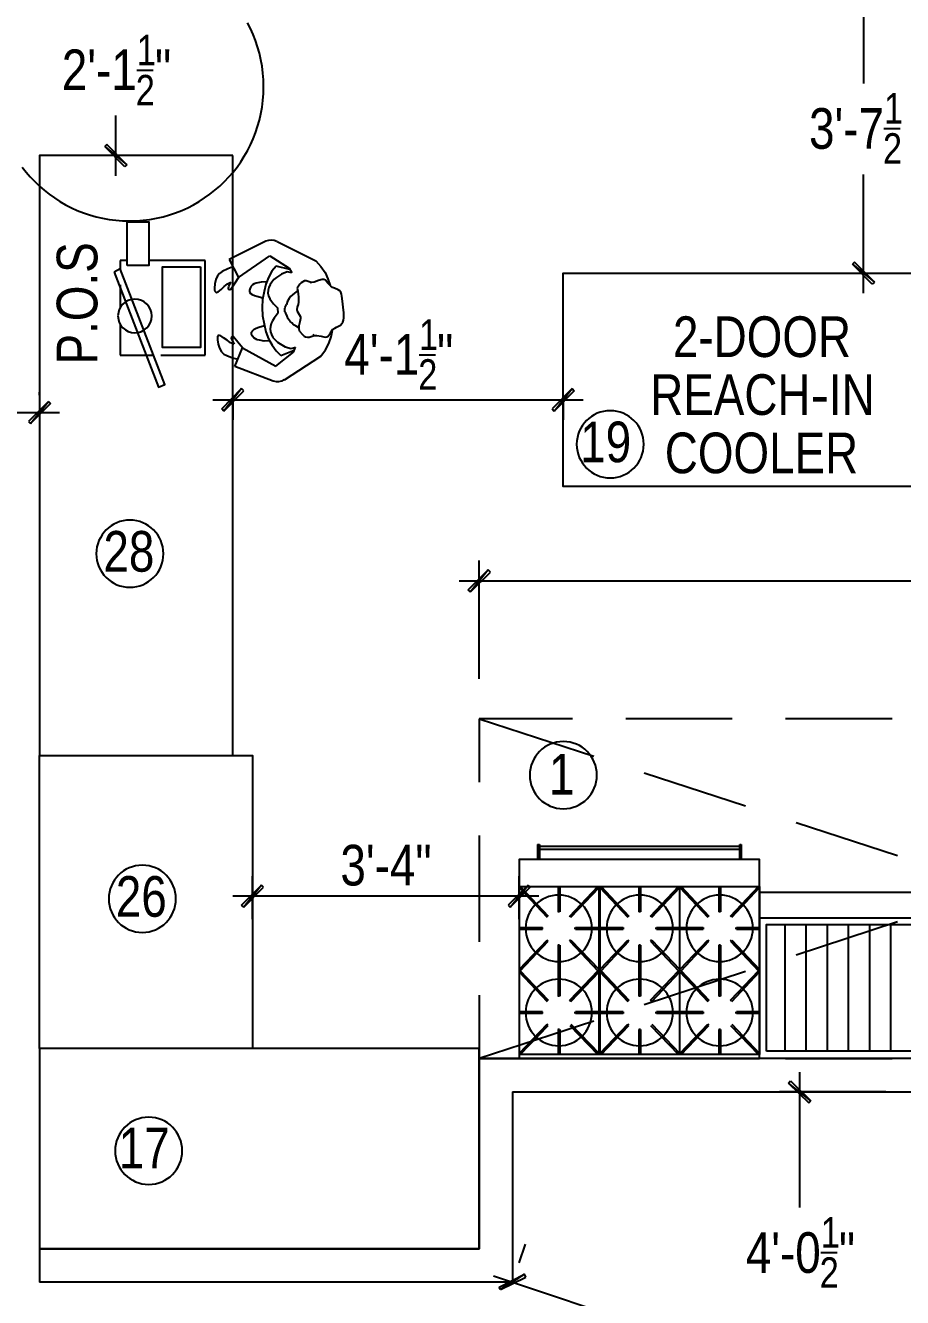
# Model space of a CAD drawing. Header units: millimetres. Extents: x -2604 to 15910, y -8758 to 4238.
# Drawn here: x 2759 to 6103, y -5005 to -156 of the extents above; entities that cross this region are included whole.
import ezdxf
from ezdxf.enums import TextEntityAlignment as Align

# ---------------------------------------------------------------- set-up
doc = ezdxf.new("R2010")
doc.units = ezdxf.units.MM
doc.layers.add('SOURCE_TEXT', color=7, linetype='Continuous')
doc.layers.add('SOURCE_TRACE', color=8, linetype='Continuous')

msp = doc.modelspace()

# ---------------------------------------------------------------- linework, layer by layer
at = {"layer": 'SOURCE_TRACE'}
for p, q in [((5953.8, 75.9), (5953.8, -376.6)), ((3183.5, -326.5), (3245.8, -326.5)), ((3103.5, -728.8), (3103.5, -498.5)), ((6032.3, -548.6), (6094.6, -548.6)), ((3069.7, -609.6), (3061.5, -617.7)), ((3061.5, -617.7), (3145.5, -686.8)), ((3061.5, -617.7), (3145.5, -686.8)), ((3137.4, -694.9), (3061.5, -617.7)), ((3145.5, -686.8), (3069.7, -609.6)), ((3029, -651.6), (3027.7, -651.6)), ((3145.5, -686.8), (3137.4, -694.9)), ((5953.8, -1175.9), (5953.8, -723.4)), ((3675.2, -978.1), (3535.7, -1048.5)), ((3718.6, -979.4), (3866.2, -1052.6)), ((3146.9, -1051.2), (3119.8, -1051.2)), ((3119.8, -1051.2), (3119.8, -1083.7)), ((3443.6, -1051.2), (3229.5, -1051.2)), ((3443.6, -1412.9), (3443.6, -1051.2)), ((3535.7, -1048.5), (3570.9, -1116.2)), ((3570.9, -1116.2), (3690.1, -1033.6)), ((3690.1, -1033.6), (3764.6, -1081)), ((3866.2, -1052.6), (3885.2, -1074.3)), ((5919.9, -1058), (5911.8, -1066.1)), ((5911.8, -1066.1), (5995.8, -1133.9)), ((5911.8, -1066.1), (5995.8, -1133.9)), ((5987.6, -1142), (5911.8, -1066.1)), ((5995.8, -1133.9), (5919.9, -1058)), ((3491, -1110.8), (3484.2, -1124.4)), ((3499.1, -1101.3), (3491, -1110.8)), ((3508.6, -1093.2), (3499.1, -1101.3)), ((3530.3, -1083.7), (3508.6, -1093.2)), ((3549.2, -1075.6), (3530.3, -1083.7)), ((3698.2, -1091.9), (3686, -1116.2)), ((3714.5, -1072.9), (3698.2, -1091.9)), ((3767.3, -1086.4), (3714.5, -1072.9)), ((3734.8, -1104.1), (3715.9, -1116.2)), ((3756.5, -1094.6), (3734.8, -1104.1)), ((3774.1, -1098.6), (3756.5, -1094.6)), ((3764.6, -1081), (3774.1, -1098.6)), ((3885.2, -1074.3), (3901.4, -1097.3)), ((3901.4, -1097.3), (3912.3, -1121.7)), ((5926.7, -1100), (6029.6, -1100)), ((3119.8, -1144.7), (3119.8, -1232.7)), ((3481.5, -1140.6), (3480.1, -1156.9)), ((3480.1, -1156.9), (3480.1, -1163.7)), ((3480.1, -1163.7), (3481.5, -1169.1)), ((3484.2, -1124.4), (3481.5, -1140.6)), ((3493.7, -1171.8), (3504.5, -1162.3)), ((3504.5, -1162.3), (3516.7, -1151.5)), ((3516.7, -1151.5), (3528.9, -1140.6)), ((3528.9, -1140.6), (3542.5, -1133.9)), ((3533, -1156.9), (3534.3, -1151.5)), ((3533, -1160.9), (3533, -1156.9)), ((3537, -1163.7), (3533, -1160.9)), ((3534.3, -1151.5), (3542.5, -1133.9)), ((3541.1, -1163.7), (3537, -1163.7)), ((3570.9, -1116.2), (3541.1, -1163.7)), ((3615.6, -1156.9), (3612.9, -1165)), ((3619.7, -1150.1), (3615.6, -1156.9)), ((3625.1, -1144.7), (3619.7, -1150.1)), ((3630.5, -1140.6), (3625.1, -1144.7)), ((3638.6, -1137.9), (3630.5, -1140.6)), ((3657.6, -1133.9), (3638.6, -1137.9)), ((3679.3, -1132.5), (3657.6, -1133.9)), ((3675.2, -1142), (3668.4, -1170.4)), ((3686, -1116.2), (3675.2, -1142)), ((3687.4, -1154.2), (3684.7, -1165)), ((3691.5, -1143.3), (3687.4, -1154.2)), ((3698.2, -1133.9), (3691.5, -1143.3)), ((3706.4, -1124.4), (3698.2, -1133.9)), ((3715.9, -1116.2), (3706.4, -1124.4)), ((3805.3, -1142), (3794.4, -1156.9)), ((3794.4, -1156.9), (3797.1, -1169.1)), ((3810.7, -1136.6), (3805.3, -1142)), ((3816.1, -1132.5), (3810.7, -1136.6)), ((3822.9, -1129.8), (3816.1, -1132.5)), ((3829.6, -1129.8), (3822.9, -1129.8)), ((3844.5, -1133.9), (3829.6, -1129.8)), ((3847.3, -1135.2), (3843.2, -1136.6)), ((3851.3, -1135.2), (3844.5, -1133.9)), ((3859.4, -1133.9), (3851.3, -1135.2)), ((3875.7, -1128.4), (3859.4, -1133.9)), ((3890.6, -1124.4), (3875.7, -1128.4)), ((3896, -1124.4), (3890.6, -1124.4)), ((3902.8, -1127.1), (3896, -1124.4)), ((3912.3, -1137.9), (3902.8, -1127.1)), ((3912.3, -1121.7), (3920.4, -1147.4)), ((3923.1, -1150.1), (3912.3, -1137.9)), ((3929.9, -1154.2), (3923.1, -1150.1)), ((3936.7, -1156.9), (3929.9, -1154.2)), ((3951.6, -1163.7), (3936.7, -1156.9)), ((3957, -1167.7), (3951.6, -1163.7)), ((5995.8, -1133.9), (5987.6, -1142)), ((3481.5, -1169.1), (3484.2, -1173.1)), ((3484.2, -1173.1), (3486.9, -1174.5)), ((3486.9, -1174.5), (3489.6, -1173.1)), ((3489.6, -1173.1), (3493.7, -1171.8)), ((3612.9, -1165), (3612.9, -1171.8)), ((3612.9, -1171.8), (3617, -1177.2)), ((3617, -1177.2), (3623.7, -1181.3)), ((3623.7, -1181.3), (3631.9, -1185.3)), ((3631.9, -1185.3), (3641.3, -1188)), ((3641.3, -1188), (3664.4, -1193.5)), ((3663, -1200.2), (3661.7, -1231.4)), ((3668.4, -1170.4), (3663, -1200.2)), ((3684.7, -1165), (3683.3, -1175.9)), ((3683.3, -1175.9), (3686, -1186.7)), ((3686, -1186.7), (3690.1, -1197.5)), ((3690.1, -1197.5), (3696.9, -1207)), ((3696.9, -1207), (3705, -1216.5)), ((3757.8, -1207), (3753.8, -1219.2)), ((3764.6, -1196.2), (3757.8, -1207)), ((3770, -1189.4), (3764.6, -1196.2)), ((3776.8, -1182.6), (3770, -1189.4)), ((3784.9, -1175.9), (3776.8, -1182.6)), ((3795.8, -1167.7), (3784.9, -1175.9)), ((3797.1, -1169.1), (3798.5, -1179.9)), ((3798.5, -1179.9), (3799.8, -1190.8)), ((3799.8, -1211.1), (3798.5, -1219.2)), ((3799.8, -1190.8), (3799.8, -1198.9)), ((3799.8, -1198.9), (3799.8, -1211.1)), ((3961, -1173.1), (3957, -1167.7)), ((3963.8, -1179.9), (3961, -1173.1)), ((3965.1, -1188), (3963.8, -1179.9)), ((3967.8, -1207), (3965.1, -1188)), ((3970.5, -1230), (3967.8, -1207)), ((3661.7, -1231.4), (3663, -1262.5)), ((3705, -1216.5), (3721.3, -1234.1)), ((3722.6, -1251.7), (3707.7, -1272)), ((3722.6, -1251.7), (3721.3, -1234.1)), ((3748.4, -1235.5), (3749.7, -1230)), ((3748.4, -1242.2), (3748.4, -1235.5)), ((3748.4, -1247.6), (3748.4, -1242.2)), ((3751.1, -1253.1), (3748.4, -1247.6)), ((3749.7, -1230), (3753.8, -1219.2)), ((3756.5, -1263.9), (3751.1, -1253.1)), ((3794.4, -1230), (3793.1, -1238.2)), ((3793.1, -1238.2), (3794.4, -1244.9)), ((3795.8, -1226), (3794.4, -1230)), ((3794.4, -1244.9), (3798.5, -1251.7)), ((3798.5, -1219.2), (3795.8, -1226)), ((3798.5, -1251.7), (3806.6, -1263.9)), ((3973.2, -1251.7), (3970.5, -1230)), ((3973.2, -1270.7), (3973.2, -1251.7)), ((3119.8, -1293.7), (3119.8, -1412.9)), ((3638.6, -1310), (3648.1, -1305.9)), ((3648.1, -1305.9), (3669.8, -1299.1)), ((3663, -1262.5), (3668.4, -1293.7)), ((3668.4, -1293.7), (3675.2, -1323.5)), ((3692.8, -1303.2), (3691.5, -1312.7)), ((3695.5, -1292.4), (3692.8, -1303.2)), ((3700.9, -1281.5), (3695.5, -1292.4)), ((3707.7, -1272), (3700.9, -1281.5)), ((3760.6, -1274.7), (3756.5, -1263.9)), ((3768.7, -1284.2), (3760.6, -1274.7)), ((3774.1, -1289.6), (3768.7, -1284.2)), ((3780.9, -1296.4), (3774.1, -1289.6)), ((3790.4, -1301.8), (3780.9, -1296.4)), ((3801.2, -1308.6), (3790.4, -1301.8)), ((3805.3, -1285.6), (3801.2, -1300.5)), ((3801.2, -1300.5), (3801.2, -1310)), ((3808, -1273.4), (3805.3, -1285.6)), ((3806.6, -1263.9), (3808, -1268)), ((3808, -1268), (3808, -1273.4)), ((3938, -1310), (3944.8, -1305.9)), ((3944.8, -1305.9), (3959.7, -1297.8)), ((3959.7, -1297.8), (3965.1, -1292.4)), ((3965.1, -1292.4), (3969.2, -1286.9)), ((3969.2, -1286.9), (3971.9, -1278.8)), ((3971.9, -1278.8), (3973.2, -1270.7)), ((3492.3, -1338.4), (3491, -1342.5)), ((3491, -1342.5), (3491, -1347.9)), ((3491, -1347.9), (3491, -1354.7)), ((3491, -1354.7), (3493.7, -1370.9)), ((3495, -1337.1), (3492.3, -1338.4)), ((3499.1, -1337.1), (3495, -1337.1)), ((3503.2, -1338.4), (3499.1, -1337.1)), ((3514, -1346.5), (3503.2, -1338.4)), ((3527.6, -1356), (3514, -1346.5)), ((3541.1, -1365.5), (3527.6, -1356)), ((3546.5, -1341.1), (3543.8, -1345.2)), ((3543.8, -1345.2), (3543.8, -1349.2)), ((3543.8, -1349.2), (3545.2, -1354.7)), ((3545.2, -1354.7), (3554.6, -1370.9)), ((3550.6, -1341.1), (3546.5, -1341.1)), ((3585.8, -1384.5), (3550.6, -1341.1)), ((3621, -1324.9), (3625.1, -1319.4)), ((3621, -1333), (3621, -1324.9)), ((3625.1, -1339.8), (3621, -1333)), ((3625.1, -1319.4), (3630.5, -1314)), ((3629.2, -1346.5), (3625.1, -1339.8)), ((3635.9, -1350.6), (3629.2, -1346.5)), ((3630.5, -1314), (3638.6, -1310)), ((3642.7, -1354.7), (3635.9, -1350.6)), ((3650.8, -1356), (3642.7, -1354.7)), ((3668.4, -1358.7), (3650.8, -1356)), ((3690.1, -1357.4), (3668.4, -1358.7)), ((3675.2, -1323.5), (3686, -1350.6)), ((3686, -1350.6), (3699.6, -1375)), ((3691.5, -1312.7), (3692.8, -1323.5)), ((3692.8, -1323.5), (3696.9, -1334.3)), ((3696.9, -1334.3), (3702.3, -1345.2)), ((3702.3, -1345.2), (3710.4, -1354.7)), ((3710.4, -1354.7), (3719.9, -1362.8)), ((3801.2, -1310), (3802.5, -1320.8)), ((3803.9, -1320.8), (3814.7, -1334.3)), ((3814.7, -1334.3), (3821.5, -1339.8)), ((3821.5, -1339.8), (3826.9, -1342.5)), ((3826.9, -1342.5), (3833.7, -1343.8)), ((3833.7, -1343.8), (3840.5, -1343.8)), ((3840.5, -1343.8), (3855.4, -1338.4)), ((3859.4, -1337.1), (3855.4, -1334.3)), ((3855.4, -1338.4), (3862.2, -1337.1)), ((3862.2, -1337.1), (3870.3, -1337.1)), ((3870.3, -1337.1), (3886.5, -1339.8)), ((3886.5, -1339.8), (3901.4, -1343.8)), ((3901.4, -1343.8), (3908.2, -1342.5)), ((3908.2, -1342.5), (3913.6, -1339.8)), ((3913.6, -1339.8), (3921.8, -1327.6)), ((3915, -1368.2), (3924.5, -1342.5)), ((3921.8, -1327.6), (3931.2, -1314)), ((3924.5, -1342.5), (3929.9, -1316.7)), ((3931.2, -1314), (3938, -1310)), ((3493.7, -1370.9), (3499.1, -1385.8)), ((3499.1, -1385.8), (3505.9, -1399.4)), ((3505.9, -1399.4), (3515.4, -1408.9)), ((3554.6, -1370.9), (3541.1, -1365.5)), ((3557.4, -1456.3), (3585.8, -1384.5)), ((3585.8, -1384.5), (3713.1, -1454.9)), ((3699.6, -1375), (3714.5, -1396.7)), ((3713.1, -1454.9), (3780.9, -1400.7)), ((3714.5, -1396.7), (3732.1, -1414.3)), ((3719.9, -1362.8), (3729.4, -1369.6)), ((3729.4, -1369.6), (3749.7, -1380.4)), ((3732.1, -1414.3), (3783.6, -1394)), ((3749.7, -1380.4), (3771.4, -1387.2)), ((3771.4, -1387.2), (3789, -1381.8)), ((3780.9, -1400.7), (3789, -1381.8)), ((3885.2, -1417), (3902.8, -1392.6)), ((3902.8, -1392.6), (3915, -1368.2)), ((3119.8, -1412.9), (3247.1, -1412.9)), ((3275.6, -1412.9), (3443.6, -1412.9)), ((3515.4, -1408.9), (3526.2, -1414.3)), ((3526.2, -1414.3), (3547.9, -1422.4)), ((3547.9, -1422.4), (3568.2, -1427.8)), ((3747, -1506.4), (3885.2, -1417)), ((4260.4, -1411.6), (4322.7, -1411.6)), ((3703.7, -1511.8), (3557.4, -1456.3)), ((3507.2, -1617.5), (3583.1, -1540.3)), ((3583.1, -1540.3), (3515.4, -1625.6)), ((3583.1, -1540.3), (3515.4, -1625.6)), ((3515.4, -1625.6), (3591.2, -1548.4)), ((3591.2, -1548.4), (3583.1, -1540.3)), ((4842.9, -1540.3), (4767.1, -1617.5)), ((4775.2, -1625.6), (4842.9, -1540.3)), ((4775.2, -1625.6), (4842.9, -1540.3)), ((4851.1, -1548.4), (4775.2, -1625.6)), ((4842.9, -1540.3), (4851.1, -1548.4)), ((2846.2, -1589), (2770.3, -1664.9)), ((2778.4, -1673), (2846.2, -1589)), ((2778.4, -1673), (2846.2, -1589)), ((2854.3, -1597.2), (2778.4, -1673)), ((2812.3, -1564.6), (2812.3, -1553.8)), ((2846.2, -1589), (2854.3, -1597.2)), ((4884.9, -1583.6), (3473.4, -1583.6)), ((3549.2, -1580.9), (3549.2, -1659.5)), ((4809.1, -1580.9), (4809.1, -1659.5)), ((-75.9, -1631), (2888.1, -1631)), ((3515.4, -1625.6), (3507.2, -1617.5)), ((4767.1, -1617.5), (4775.2, -1625.6)), ((2770.3, -1664.9), (2778.4, -1673)), ((4489.4, -2647), (4489.4, -2195.9)), ((4412.1, -2273.1), (8527.6, -2273.1)), ((4447.4, -2307), (4523.2, -2231.1)), ((4523.2, -2231.1), (4455.5, -2315.1)), ((4523.2, -2231.1), (4455.5, -2315.1)), ((4455.5, -2315.1), (4531.4, -2239.3)), ((4531.4, -2239.3), (4523.2, -2231.1)), ((4455.5, -2315.1), (4447.4, -2307)), ((4844.3, -2798.7), (4489.4, -2798.7)), ((4489.4, -2798.7), (4489.4, -3039.9)), ((4489.4, -2798.7), (4925.6, -2941)), ((5453.9, -2798.7), (5047.5, -2798.7)), ((6063.5, -2798.7), (5657.1, -2798.7)), ((5117.9, -3004.7), (5504, -3130.6)), ((5697.7, -3194.3), (6083.8, -3320.3)), ((4489.4, -3243.1), (4489.4, -3649.5)), ((4711.5, -3278.3), (4711.5, -3335.2)), ((4711.5, -3278.3), (4718.3, -3278.3)), ((4718.3, -3278.3), (4718.3, -3335.2)), ((5482.3, -3285.1), (4718.3, -3285.1)), ((5482.3, -3297.3), (4718.3, -3297.3)), ((5482.3, -3335.2), (5482.3, -3278.3)), ((5482.3, -3278.3), (5487.8, -3278.3)), ((5487.8, -3278.3), (5487.8, -3335.2)), ((3583.1, -3508.6), (3659, -3432.7)), ((3659, -3432.7), (3591.2, -3516.7)), ((3659, -3432.7), (3591.2, -3516.7)), ((3591.2, -3516.7), (3667.1, -3440.9)), ((3625.1, -3562.8), (3625.1, -3398.9)), ((3667.1, -3440.9), (3659, -3432.7)), ((4675, -3432.7), (4599.1, -3508.6)), ((4607.2, -3516.7), (4675, -3432.7)), ((4607.2, -3516.7), (4675, -3432.7)), ((4683.1, -3440.9), (4607.2, -3516.7)), ((4641.1, -3562.8), (4641.1, -3398.9)), ((4641.1, -3438.1), (5558.2, -3438.1)), ((4641.1, -3442.2), (4748.1, -3554.6)), ((4645.2, -3438.1), (4752.2, -3550.6)), ((4675, -3432.7), (4683.1, -3440.9)), ((4790.1, -3438.1), (4790.1, -3534.3)), ((4796.9, -3438.1), (4796.9, -3534.3)), ((4834.8, -3550.6), (4941.8, -3438.1)), ((4838.9, -3554.6), (4945.9, -3442.2)), ((4945.9, -4078.9), (4945.9, -3438.1)), ((4948.6, -3438.1), (4948.6, -4078.9)), ((4948.6, -4078.9), (4948.6, -3438.1)), ((4948.6, -3442.2), (5055.6, -3554.6)), ((4954, -3438.1), (5059.7, -3550.6)), ((5097.6, -3438.1), (5097.6, -3534.3)), ((5104.4, -3438.1), (5104.4, -3534.3)), ((5142.3, -3550.6), (5249.3, -3438.1)), ((5147.7, -3554.6), (5253.4, -3442.2)), ((5253.4, -4078.9), (5253.4, -3438.1)), ((5253.4, -3442.2), (5360.4, -3554.6)), ((5258.8, -3438.1), (5364.5, -3550.6)), ((5402.4, -3438.1), (5402.4, -3534.3)), ((5409.2, -3438.1), (5409.2, -3534.3)), ((5447.1, -3550.6), (5554.1, -3438.1)), ((5452.5, -3554.6), (5558.2, -3442.2)), ((5558.2, -3438.1), (5558.2, -4078.9)), ((5558.2, -4078.9), (5558.2, -3438.1)), ((4716.9, -3474.7), (3549.2, -3474.7)), ((3591.2, -3516.7), (3583.1, -3508.6)), ((4599.1, -3508.6), (4607.2, -3516.7)), ((5654.4, -3583.1), (5654.4, -4065.4)), ((6083.8, -3572.3), (5697.7, -3699.6)), ((5734.3, -3583.1), (5734.3, -4065.4)), ((5815.6, -3583.1), (5815.6, -4065.4)), ((5895.5, -3583.1), (5895.5, -4065.4)), ((5976.8, -3583.1), (5976.8, -4065.4)), ((6056.7, -3583.1), (6056.7, -4065.4)), ((4730.5, -3595.3), (4641.1, -3595.3)), ((4730.5, -3602.1), (4641.1, -3602.1)), ((4945.9, -3595.3), (4856.5, -3595.3)), ((4945.9, -3602.1), (4856.5, -3602.1)), ((5038, -3595.3), (4948.6, -3595.3)), ((5038, -3602.1), (4948.6, -3602.1)), ((5342.8, -3595.3), (5165.3, -3595.3)), ((5342.8, -3602.1), (5165.3, -3602.1)), ((5558.2, -3595.3), (5470.1, -3595.3)), ((5558.2, -3602.1), (5470.1, -3602.1)), ((4641.1, -3753.8), (4748.1, -3642.7)), ((4645.2, -3759.2), (4752.2, -3646.8)), ((4790.1, -3661.7), (4790.1, -3759.2)), ((4796.9, -3661.7), (4796.9, -3759.2)), ((4834.8, -3646.8), (4941.8, -3759.2)), ((4838.9, -3642.7), (4945.9, -3753.8)), ((4948.6, -3753.8), (5055.6, -3642.7)), ((4954, -3759.2), (5059.7, -3646.8)), ((5097.6, -3661.7), (5097.6, -3759.2)), ((5104.4, -3661.7), (5104.4, -3759.2)), ((5142.3, -3646.8), (5249.3, -3759.2)), ((5147.7, -3642.7), (5253.4, -3753.8)), ((5253.4, -3753.8), (5360.4, -3642.7)), ((5258.8, -3759.2), (5364.5, -3646.8)), ((5402.4, -3661.7), (5402.4, -3759.2)), ((5409.2, -3661.7), (5409.2, -3855.4)), ((5447.1, -3646.8), (5554.1, -3759.2)), ((5452.5, -3642.7), (5558.2, -3753.8)), ((4641.1, -3763.3), (4748.1, -3875.7)), ((4645.2, -3759.2), (4752.2, -3871.6)), ((4790.1, -3759.2), (4790.1, -3855.4)), ((4796.9, -3759.2), (4796.9, -3855.4)), ((4834.8, -3871.6), (4941.8, -3759.2)), ((4838.9, -3875.7), (4945.9, -3763.3)), ((4948.6, -3763.3), (5055.6, -3875.7)), ((4954, -3759.2), (5059.7, -3871.6)), ((5097.6, -3759.2), (5097.6, -3855.4)), ((5104.4, -3759.2), (5104.4, -3855.4)), ((5504, -3761.9), (5117.9, -3889.2)), ((5142.3, -3871.6), (5249.3, -3759.2)), ((5147.7, -3875.7), (5253.4, -3763.3)), ((5253.4, -3763.3), (5360.4, -3875.7)), ((5258.8, -3759.2), (5364.5, -3871.6)), ((5402.4, -3759.2), (5402.4, -3855.4)), ((5447.1, -3871.6), (5554.1, -3759.2)), ((5452.5, -3875.7), (5558.2, -3763.3)), ((4489.4, -3852.7), (4489.4, -4093.8)), ((4730.5, -3916.3), (4641.1, -3916.3)), ((4730.5, -3921.8), (4641.1, -3921.8)), ((4945.9, -3916.3), (4856.5, -3916.3)), ((4945.9, -3921.8), (4856.5, -3921.8)), ((5038, -3916.3), (4948.6, -3916.3)), ((5038, -3921.8), (4948.6, -3921.8)), ((5342.8, -3916.3), (5165.3, -3916.3)), ((5342.8, -3921.8), (5165.3, -3921.8)), ((5558.2, -3916.3), (5470.1, -3916.3)), ((5558.2, -3921.8), (5470.1, -3921.8)), ((4925.6, -3951.6), (4489.4, -4093.8)), ((4641.1, -4074.8), (4748.1, -3962.4)), ((4645.2, -4078.9), (4752.2, -3967.8)), ((4834.8, -3967.8), (4941.8, -4078.9)), ((4838.9, -3962.4), (4945.9, -4074.8)), ((4948.6, -4074.8), (5055.6, -3962.4)), ((4954, -4078.9), (5059.7, -3967.8)), ((5142.3, -3967.8), (5249.3, -4078.9)), ((5147.7, -3962.4), (5253.4, -4074.8)), ((5253.4, -4074.8), (5360.4, -3962.4)), ((5258.8, -4078.9), (5364.5, -3967.8)), ((5447.1, -3967.8), (5554.1, -4078.9)), ((5452.5, -3962.4), (5558.2, -4074.8)), ((4790.1, -3982.7), (4790.1, -4078.9)), ((4796.9, -3982.7), (4796.9, -4078.9)), ((5097.6, -3982.7), (5097.6, -4078.9)), ((5104.4, -3982.7), (5104.4, -4078.9)), ((5402.4, -3982.7), (5402.4, -4078.9)), ((5409.2, -3982.7), (5409.2, -4078.9)), ((4489.4, -4093.8), (4489.4, -4818.5)), ((12414.2, -4093.8), (4489.4, -4093.8)), ((4489.4, -4093.8), (4844.3, -4093.8)), ((5558.2, -4078.9), (4641.1, -4078.9)), ((5047.5, -4093.8), (5453.9, -4093.8)), ((5657.1, -4093.8), (6063.5, -4093.8)), ((5709.9, -4145.3), (5709.9, -4661.4)), ((5667.9, -4187.3), (5676.1, -4179.1)), ((5753.3, -4255), (5667.9, -4187.3)), ((5667.9, -4187.3), (5745.1, -4263.1)), ((5753.3, -4255), (5667.9, -4187.3)), ((5676.1, -4179.1), (5753.3, -4255)), ((4615.3, -4221.1), (12414.2, -4219.8)), ((4615.3, -4221.1), (4615.3, -4945.9)), ((6039.1, -4221.1), (5634.1, -4221.1)), ((5745.1, -4263.1), (5753.3, -4255)), ((4489.4, -4818.5), (2812.3, -4818.5)), ((2812.3, -4818.5), (2812.3, -4945.9)), ((4664.1, -4800.9), (4639.7, -4872.7)), ((5791.2, -4833.5), (5853.5, -4833.5)), ((4615.3, -4945.9), (2812.3, -4945.9)), ((4543.6, -4921.5), (5131.5, -5117.9)), ((4565.2, -4964.9), (4661.4, -4916.1)), ((4661.4, -4916.1), (4570.6, -4974.3)), ((4661.4, -4916.1), (4570.6, -4974.3)), ((4570.6, -4974.3), (4666.8, -4926.9)), ((4666.8, -4926.9), (4661.4, -4916.1)), ((4570.6, -4974.3), (4565.2, -4964.9))]:
    msp.add_line(p, q, dxfattribs=at)
for points in [[(3667.1, -389.5), (3666.4, -363.2), (3664.4, -337.2), (3661.2, -311.6), (3656.7, -286.4), (3651, -261.7), (3644.1, -237.4), (3636.1, -213.6), (3626.9, -190.4), (3616.7, -167.8), (3605.4, -145.7)], [(3155.7, -900.9), (3182, -900.2), (3208, -898.2), (3233.6, -895), (3258.8, -890.5), (3283.5, -884.8), (3307.8, -877.9), (3331.5, -869.8), (3354.8, -860.7), (3377.4, -850.4), (3399.5, -839.1), (3420.9, -826.8), (3441.6, -813.5), (3461.7, -799.3), (3481, -784.1), (3499.5, -768), (3517.3, -751.1), (3534.2, -733.3), (3550.3, -714.8), (3565.5, -695.4), (3579.7, -675.4), (3593, -654.6), (3605.4, -633.2), (3616.7, -611.2), (3626.9, -588.5), (3636.1, -565.3), (3644.1, -541.5), (3651, -517.3), (3656.7, -492.5), (3661.2, -467.3), (3664.4, -441.8), (3666.4, -415.8), (3667.1, -389.5)], [(2745.9, -695.4), (2761.1, -714.8), (2777.2, -733.3), (2794.1, -751.1), (2811.9, -768), (2830.4, -784.1), (2849.7, -799.3), (2869.8, -813.5), (2890.5, -826.8), (2911.9, -839.1), (2934, -850.4), (2956.6, -860.7), (2979.9, -869.8), (3003.6, -877.9), (3027.9, -884.8), (3052.6, -890.5), (3077.8, -895), (3103.4, -898.2), (3129.4, -900.2), (3155.7, -900.9)], [(3717, -979.2), (3706.6, -975.4), (3695.8, -974), (3685, -975), (3674.5, -978.4)], [(3176, -1198.9), (3163, -1200.2), (3151, -1203.9), (3140, -1209.9), (3130.5, -1217.7), (3122.7, -1227.3), (3116.7, -1238.2), (3113, -1250.3), (3111.7, -1263.2)], [(3240.4, -1263.2), (3239.1, -1250.3), (3235.3, -1238.2), (3229.4, -1227.3), (3221.5, -1217.7), (3212, -1209.9), (3201.1, -1203.9), (3189, -1200.2), (3176, -1198.9)], [(3111.7, -1263.2), (3113, -1276.2), (3116.7, -1288.3), (3122.7, -1299.2), (3130.5, -1308.7), (3140, -1316.6), (3151, -1322.5), (3163, -1326.3), (3176, -1327.6)], [(3176, -1327.6), (3189, -1326.3), (3201.1, -1322.5), (3212, -1316.6), (3221.5, -1308.7), (3229.4, -1299.2), (3235.3, -1288.3), (3239.1, -1276.2), (3240.4, -1263.2)], [(3703.8, -1510.7), (3714.6, -1512.9), (3725.5, -1512.8), (3736.1, -1510.2), (3745.9, -1505.3)], [(4988.6, -1624.2), (4975.5, -1624.9), (4962.8, -1626.8), (4950.5, -1630), (4938.7, -1634.3), (4927.5, -1639.7), (4917, -1646.1), (4907.1, -1653.5), (4898, -1661.7), (4889.8, -1670.8), (4882.4, -1680.7), (4876, -1691.2), (4870.6, -1702.4), (4866.3, -1714.2), (4863.1, -1726.5), (4861.2, -1739.2), (4860.5, -1752.3)], [(5116.6, -1752.3), (5115.9, -1739.2), (5114, -1726.5), (5110.8, -1714.2), (5106.5, -1702.4), (5101.1, -1691.2), (5094.7, -1680.7), (5087.3, -1670.8), (5079.1, -1661.7), (5070, -1653.5), (5060.1, -1646.1), (5049.6, -1639.7), (5038.4, -1634.3), (5026.6, -1630), (5014.4, -1626.8), (5001.6, -1624.9), (4988.6, -1624.2)], [(4860.5, -1752.3), (4861.2, -1765.4), (4863.1, -1778.1), (4866.3, -1790.3), (4870.6, -1802.1), (4876, -1813.3), (4882.4, -1823.8), (4889.8, -1833.7), (4898, -1842.8), (4907.1, -1851), (4917, -1858.4), (4927.5, -1864.8), (4938.7, -1870.2), (4950.5, -1874.5), (4962.8, -1877.7), (4975.5, -1879.6), (4988.6, -1880.3)], [(4988.6, -1880.3), (5001.6, -1879.6), (5014.4, -1877.7), (5026.6, -1874.5), (5038.4, -1870.2), (5049.6, -1864.8), (5060.1, -1858.4), (5070, -1851), (5079.1, -1842.8), (5087.3, -1833.7), (5094.7, -1823.8), (5101.1, -1813.3), (5106.5, -1802.1), (5110.8, -1790.3), (5114, -1778.1), (5115.9, -1765.4), (5116.6, -1752.3)], [(3157.1, -2041.5), (3144, -2042.1), (3131.3, -2044.1), (3119, -2047.2), (3107.2, -2051.5), (3096, -2056.9), (3085.5, -2063.3), (3075.6, -2070.7), (3066.5, -2079), (3058.3, -2088.1), (3050.9, -2097.9), (3044.5, -2108.5), (3039.1, -2119.7), (3034.8, -2131.4), (3031.6, -2143.7), (3029.7, -2156.4), (3029, -2169.5)], [(3285.1, -2169.5), (3284.4, -2156.4), (3282.5, -2143.7), (3279.3, -2131.4), (3275, -2119.7), (3269.6, -2108.5), (3263.2, -2097.9), (3255.8, -2088.1), (3247.6, -2079), (3238.5, -2070.7), (3228.6, -2063.3), (3218.1, -2056.9), (3206.9, -2051.5), (3195.1, -2047.2), (3182.9, -2044.1), (3170.1, -2042.1), (3157.1, -2041.5)], [(3029, -2169.5), (3029.7, -2182.6), (3031.6, -2195.3), (3034.8, -2207.6), (3039.1, -2219.3), (3044.5, -2230.5), (3050.9, -2241.1), (3058.3, -2250.9), (3066.5, -2260), (3075.6, -2268.3), (3085.5, -2275.7), (3096, -2282.1), (3107.2, -2287.5), (3119, -2291.8), (3131.3, -2294.9), (3144, -2296.9), (3157.1, -2297.5)], [(3157.1, -2297.5), (3170.1, -2296.9), (3182.9, -2294.9), (3195.1, -2291.8), (3206.9, -2287.5), (3218.1, -2282.1), (3228.6, -2275.7), (3238.5, -2268.3), (3247.6, -2260), (3255.8, -2250.9), (3263.2, -2241.1), (3269.6, -2230.5), (3275, -2219.3), (3279.3, -2207.6), (3282.5, -2195.3), (3284.4, -2182.6), (3285.1, -2169.5)], [(4809.7, -2885.4), (4796.7, -2886.1), (4783.9, -2888), (4771.7, -2891.2), (4759.9, -2895.5), (4748.7, -2900.9), (4738.2, -2907.3), (4728.3, -2914.7), (4719.2, -2922.9), (4711, -2932), (4703.6, -2941.9), (4697.2, -2952.4), (4691.8, -2963.6), (4687.5, -2975.4), (4684.3, -2987.7), (4682.4, -3000.4), (4681.7, -3013.5)], [(4937.8, -3013.5), (4937.1, -3000.4), (4935.2, -2987.7), (4932, -2975.4), (4927.7, -2963.6), (4922.3, -2952.4), (4915.9, -2941.9), (4908.5, -2932), (4900.3, -2922.9), (4891.2, -2914.7), (4881.3, -2907.3), (4870.8, -2900.9), (4859.6, -2895.5), (4847.8, -2891.2), (4835.5, -2888), (4822.8, -2886.1), (4809.7, -2885.4)], [(4681.7, -3013.5), (4682.4, -3026.5), (4684.3, -3039.3), (4687.5, -3051.5), (4691.8, -3063.3), (4697.2, -3074.5), (4703.6, -3085), (4711, -3094.9), (4719.2, -3104), (4728.3, -3112.2), (4738.2, -3119.6), (4748.7, -3126), (4759.9, -3131.4), (4771.7, -3135.7), (4783.9, -3138.9), (4796.7, -3140.8), (4809.7, -3141.5)], [(4809.7, -3141.5), (4822.8, -3140.8), (4835.5, -3138.9), (4847.8, -3135.7), (4859.6, -3131.4), (4870.8, -3126), (4881.3, -3119.6), (4891.2, -3112.2), (4900.3, -3104), (4908.5, -3094.9), (4915.9, -3085), (4922.3, -3074.5), (4927.7, -3063.3), (4932, -3051.5), (4935.2, -3039.3), (4937.1, -3026.5), (4937.8, -3013.5)], [(3204.5, -3356.9), (3191.4, -3357.5), (3178.7, -3359.5), (3166.4, -3362.6), (3154.6, -3366.9), (3143.4, -3372.3), (3132.9, -3378.7), (3123, -3386.1), (3113.9, -3394.4), (3105.7, -3403.4), (3098.3, -3413.3), (3091.9, -3423.9), (3086.5, -3435.1), (3082.2, -3446.8), (3079, -3459.1), (3077.1, -3471.8), (3076.4, -3484.9)], [(3332.5, -3484.9), (3331.8, -3471.8), (3329.9, -3459.1), (3326.7, -3446.8), (3322.4, -3435.1), (3317, -3423.9), (3310.6, -3413.3), (3303.2, -3403.4), (3295, -3394.4), (3285.9, -3386.1), (3276, -3378.7), (3265.5, -3372.3), (3254.3, -3366.9), (3242.5, -3362.6), (3230.3, -3359.5), (3217.6, -3357.5), (3204.5, -3356.9)], [(3076.4, -3484.9), (3077.1, -3498), (3079, -3510.7), (3082.2, -3522.9), (3086.5, -3534.7), (3091.9, -3545.9), (3098.3, -3556.5), (3105.7, -3566.3), (3113.9, -3575.4), (3123, -3583.7), (3132.9, -3591), (3143.4, -3597.4), (3154.6, -3602.8), (3166.4, -3607.1), (3178.7, -3610.3), (3191.4, -3612.2), (3204.5, -3612.9)], [(3204.5, -3612.9), (3217.6, -3612.2), (3230.3, -3610.3), (3242.5, -3607.1), (3254.3, -3602.8), (3265.5, -3597.4), (3276, -3591), (3285.9, -3583.7), (3295, -3575.4), (3303.2, -3566.3), (3310.6, -3556.5), (3317, -3545.9), (3322.4, -3534.7), (3326.7, -3522.9), (3329.9, -3510.7), (3331.8, -3498), (3332.5, -3484.9)], [(4792.1, -3470.7), (4779.2, -3471.3), (4766.6, -3473.2), (4754.5, -3476.4), (4742.8, -3480.6), (4731.8, -3485.9), (4721.3, -3492.3), (4711.6, -3499.6), (4702.6, -3507.8), (4694.4, -3516.7), (4687.1, -3526.5), (4680.8, -3536.9), (4675.4, -3548), (4671.2, -3559.7), (4668, -3571.8), (4666.1, -3584.4), (4665.5, -3597.3)], [(4918.8, -3597.3), (4918.1, -3584.4), (4916.2, -3571.8), (4913.1, -3559.7), (4908.8, -3548), (4903.5, -3536.9), (4897.2, -3526.5), (4889.9, -3516.7), (4881.7, -3507.8), (4872.7, -3499.6), (4863, -3492.3), (4852.5, -3485.9), (4841.4, -3480.6), (4829.8, -3476.4), (4817.7, -3473.2), (4805.1, -3471.3), (4792.1, -3470.7)], [(5101, -3470.7), (5088, -3471.3), (5075.5, -3473.2), (5063.3, -3476.4), (5051.7, -3480.6), (5040.6, -3485.9), (5030.2, -3492.3), (5020.4, -3499.6), (5011.4, -3507.8), (5003.3, -3516.7), (4996, -3526.5), (4989.6, -3536.9), (4984.3, -3548), (4980, -3559.7), (4976.9, -3571.8), (4975, -3584.4), (4974.3, -3597.3)], [(5227.7, -3597.3), (5227, -3584.4), (5225.1, -3571.8), (5222, -3559.7), (5217.7, -3548), (5212.4, -3536.9), (5206, -3526.5), (5198.7, -3516.7), (5190.6, -3507.8), (5181.6, -3499.6), (5171.8, -3492.3), (5161.4, -3485.9), (5150.3, -3480.6), (5138.7, -3476.4), (5126.5, -3473.2), (5113.9, -3471.3), (5101, -3470.7)], [(5405.8, -3470.7), (5392.8, -3471.3), (5380.3, -3473.2), (5368.1, -3476.4), (5356.5, -3480.6), (5345.4, -3485.9), (5335, -3492.3), (5325.2, -3499.6), (5316.2, -3507.8), (5308.1, -3516.7), (5300.8, -3526.5), (5294.4, -3536.9), (5289.1, -3548), (5284.8, -3559.7), (5281.7, -3571.8), (5279.8, -3584.4), (5279.1, -3597.3)], [(5532.5, -3597.3), (5531.8, -3584.4), (5529.9, -3571.8), (5526.8, -3559.7), (5522.5, -3548), (5517.2, -3536.9), (5510.8, -3526.5), (5503.5, -3516.7), (5495.4, -3507.8), (5486.4, -3499.6), (5476.6, -3492.3), (5466.2, -3485.9), (5455.1, -3480.6), (5443.5, -3476.4), (5431.3, -3473.2), (5418.7, -3471.3), (5405.8, -3470.7)], [(4795.3, -3534.4), (4789, -3534.4)], [(5104.1, -3534.4), (5097.9, -3534.4)], [(5408.9, -3534.4), (5402.7, -3534.4)], [(4751.1, -3549.5), (4746.5, -3553.9)], [(4837.8, -3553.9), (4833.2, -3549.5)], [(5059.9, -3549.5), (5055.4, -3553.9)], [(5146.6, -3553.9), (5142.1, -3549.5)], [(5364.7, -3549.5), (5360.2, -3553.9)], [(5451.4, -3553.9), (5446.9, -3549.5)], [(4665.5, -3597.3), (4666.1, -3610.3), (4668, -3622.8), (4671.2, -3635), (4675.4, -3646.6), (4680.8, -3657.7), (4687.1, -3668.1), (4694.4, -3677.9), (4702.6, -3686.9), (4711.6, -3695.1), (4721.3, -3702.3), (4731.8, -3708.7), (4742.8, -3714), (4754.5, -3718.3), (4766.6, -3721.4), (4779.2, -3723.3), (4792.1, -3724)], [(4729.2, -3594.2), (4729.2, -3600.5)], [(4792.1, -3724), (4805.1, -3723.3), (4817.7, -3721.4), (4829.8, -3718.3), (4841.4, -3714), (4852.5, -3708.7), (4863, -3702.3), (4872.7, -3695.1), (4881.7, -3686.9), (4889.9, -3677.9), (4897.2, -3668.1), (4903.5, -3657.7), (4908.8, -3646.6), (4913.1, -3635), (4916.2, -3622.8), (4918.1, -3610.3), (4918.8, -3597.3)], [(4855, -3600.5), (4855, -3594.2)], [(4974.3, -3597.3), (4975, -3610.3), (4976.9, -3622.8), (4980, -3635), (4984.3, -3646.6), (4989.6, -3657.7), (4996, -3668.1), (5003.3, -3677.9), (5011.4, -3686.9), (5020.4, -3695.1), (5030.2, -3702.3), (5040.6, -3708.7), (5051.7, -3714), (5063.3, -3718.3), (5075.5, -3721.4), (5088, -3723.3), (5101, -3724)], [(5038.1, -3594.2), (5038.1, -3600.5)], [(5101, -3724), (5113.9, -3723.3), (5126.5, -3721.4), (5138.7, -3718.3), (5150.3, -3714), (5161.4, -3708.7), (5171.8, -3702.3), (5181.6, -3695.1), (5190.6, -3686.9), (5198.7, -3677.9), (5206, -3668.1), (5212.4, -3657.7), (5217.7, -3646.6), (5222, -3635), (5225.1, -3622.8), (5227, -3610.3), (5227.7, -3597.3)], [(5163.9, -3600.5), (5163.9, -3594.2)], [(5279.1, -3597.3), (5279.8, -3610.3), (5281.7, -3622.8), (5284.8, -3635), (5289.1, -3646.6), (5294.4, -3657.7), (5300.8, -3668.1), (5308.1, -3677.9), (5316.2, -3686.9), (5325.2, -3695.1), (5335, -3702.3), (5345.4, -3708.7), (5356.5, -3714), (5368.1, -3718.3), (5380.3, -3721.4), (5392.8, -3723.3), (5405.8, -3724)], [(5342.9, -3594.2), (5342.9, -3600.5)], [(5405.8, -3724), (5418.7, -3723.3), (5431.3, -3721.4), (5443.5, -3718.3), (5455.1, -3714), (5466.2, -3708.7), (5476.6, -3702.3), (5486.4, -3695.1), (5495.4, -3686.9), (5503.5, -3677.9), (5510.8, -3668.1), (5517.2, -3657.7), (5522.5, -3646.6), (5526.8, -3635), (5529.9, -3622.8), (5531.8, -3610.3), (5532.5, -3597.3)], [(5468.7, -3600.5), (5468.7, -3594.2)], [(4746.5, -3640.7), (4751.1, -3645.1)], [(4789, -3660.2), (4795.3, -3660.2)], [(4833.2, -3645.1), (4837.8, -3640.7)], [(5055.4, -3640.7), (5059.9, -3645.1)], [(5097.8, -3660.2), (5104.1, -3660.2)], [(5142.1, -3645.1), (5146.6, -3640.7)], [(5360.2, -3640.7), (5364.7, -3645.1)], [(5402.6, -3660.2), (5408.9, -3660.2)], [(5446.9, -3645.1), (5451.4, -3640.7)], [(4792.1, -3791.7), (4779.2, -3792.4), (4766.6, -3794.3), (4754.5, -3797.4), (4742.8, -3801.7), (4731.8, -3807), (4721.3, -3813.3), (4711.6, -3820.6), (4702.6, -3828.8), (4694.4, -3837.8), (4687.1, -3847.6), (4680.8, -3858), (4675.4, -3869.1), (4671.2, -3880.7), (4668, -3892.8), (4666.1, -3905.4), (4665.5, -3918.4)], [(4918.8, -3918.4), (4918.1, -3905.4), (4916.2, -3892.8), (4913.1, -3880.7), (4908.8, -3869.1), (4903.5, -3858), (4897.2, -3847.6), (4889.9, -3837.8), (4881.7, -3828.8), (4872.7, -3820.6), (4863, -3813.3), (4852.5, -3807), (4841.4, -3801.7), (4829.8, -3797.4), (4817.7, -3794.3), (4805.1, -3792.4), (4792.1, -3791.7)], [(5101, -3791.7), (5088, -3792.4), (5075.5, -3794.3), (5063.3, -3797.4), (5051.7, -3801.7), (5040.6, -3807), (5030.2, -3813.3), (5020.4, -3820.6), (5011.4, -3828.8), (5003.3, -3837.8), (4996, -3847.6), (4989.6, -3858), (4984.3, -3869.1), (4980, -3880.7), (4976.9, -3892.8), (4975, -3905.4), (4974.3, -3918.4)], [(5227.7, -3918.4), (5227, -3905.4), (5225.1, -3892.8), (5222, -3880.7), (5217.7, -3869.1), (5212.4, -3858), (5206, -3847.6), (5198.7, -3837.8), (5190.6, -3828.8), (5181.6, -3820.6), (5171.8, -3813.3), (5161.4, -3807), (5150.3, -3801.7), (5138.7, -3797.4), (5126.5, -3794.3), (5113.9, -3792.4), (5101, -3791.7)], [(5405.8, -3791.7), (5392.8, -3792.4), (5380.3, -3794.3), (5368.1, -3797.4), (5356.5, -3801.7), (5345.4, -3807), (5335, -3813.3), (5325.2, -3820.6), (5316.2, -3828.8), (5308.1, -3837.8), (5300.8, -3847.6), (5294.4, -3858), (5289.1, -3869.1), (5284.8, -3880.7), (5281.7, -3892.8), (5279.8, -3905.4), (5279.1, -3918.4)], [(5532.5, -3918.4), (5531.8, -3905.4), (5529.9, -3892.8), (5526.8, -3880.7), (5522.5, -3869.1), (5517.2, -3858), (5510.8, -3847.6), (5503.5, -3837.8), (5495.4, -3828.8), (5486.4, -3820.6), (5476.6, -3813.3), (5466.2, -3807), (5455.1, -3801.7), (5443.5, -3797.4), (5431.3, -3794.3), (5418.7, -3792.4), (5405.8, -3791.7)], [(4751.1, -3870.6), (4746.5, -3874.9)], [(4795.3, -3855.5), (4789, -3855.5)], [(4837.8, -3874.9), (4833.2, -3870.6)], [(5059.9, -3870.6), (5055.4, -3874.9)], [(5104.1, -3855.5), (5097.9, -3855.5)], [(5146.6, -3874.9), (5142.1, -3870.6)], [(5364.7, -3870.6), (5360.2, -3874.9)], [(5408.9, -3855.5), (5402.7, -3855.5)], [(5451.4, -3874.9), (5446.9, -3870.6)], [(4665.5, -3918.4), (4666.1, -3931.3), (4668, -3943.9), (4671.2, -3956), (4675.4, -3967.7), (4680.8, -3978.7), (4687.1, -3989.2), (4694.4, -3998.9), (4702.6, -4007.9), (4711.6, -4016.1), (4721.3, -4023.4), (4731.8, -4029.7), (4742.8, -4035.1), (4754.5, -4039.3), (4766.6, -4042.5), (4779.2, -4044.4), (4792.1, -4045)], [(4729.2, -3915.2), (4729.2, -3921.5)], [(4792.1, -4045), (4805.1, -4044.4), (4817.7, -4042.5), (4829.8, -4039.3), (4841.4, -4035.1), (4852.5, -4029.7), (4863, -4023.4), (4872.7, -4016.1), (4881.7, -4007.9), (4889.9, -3998.9), (4897.2, -3989.2), (4903.5, -3978.7), (4908.8, -3967.7), (4913.1, -3956), (4916.2, -3943.9), (4918.1, -3931.3), (4918.8, -3918.4)], [(4855, -3921.5), (4855, -3915.2)], [(4974.3, -3918.4), (4975, -3931.3), (4976.9, -3943.9), (4980, -3956), (4984.3, -3967.7), (4989.6, -3978.7), (4996, -3989.2), (5003.3, -3998.9), (5011.4, -4007.9), (5020.4, -4016.1), (5030.2, -4023.4), (5040.6, -4029.7), (5051.7, -4035.1), (5063.3, -4039.3), (5075.5, -4042.5), (5088, -4044.4), (5101, -4045)], [(5038.1, -3915.2), (5038.1, -3921.5)], [(5101, -4045), (5113.9, -4044.4), (5126.5, -4042.5), (5138.7, -4039.3), (5150.3, -4035.1), (5161.4, -4029.7), (5171.8, -4023.4), (5181.6, -4016.1), (5190.6, -4007.9), (5198.7, -3998.9), (5206, -3989.2), (5212.4, -3978.7), (5217.7, -3967.7), (5222, -3956), (5225.1, -3943.9), (5227, -3931.3), (5227.7, -3918.4)], [(5163.9, -3921.5), (5163.9, -3915.2)], [(5279.1, -3918.4), (5279.8, -3931.3), (5281.7, -3943.9), (5284.8, -3956), (5289.1, -3967.7), (5294.4, -3978.7), (5300.8, -3989.2), (5308.1, -3998.9), (5316.2, -4007.9), (5325.2, -4016.1), (5335, -4023.4), (5345.4, -4029.7), (5356.5, -4035.1), (5368.1, -4039.3), (5380.3, -4042.5), (5392.8, -4044.4), (5405.8, -4045)], [(5342.9, -3915.2), (5342.9, -3921.5)], [(5405.8, -4045), (5418.7, -4044.4), (5431.3, -4042.5), (5443.5, -4039.3), (5455.1, -4035.1), (5466.2, -4029.7), (5476.6, -4023.4), (5486.4, -4016.1), (5495.4, -4007.9), (5503.5, -3998.9), (5510.8, -3989.2), (5517.2, -3978.7), (5522.5, -3967.7), (5526.8, -3956), (5529.9, -3943.9), (5531.8, -3931.3), (5532.5, -3918.4)], [(5468.7, -3921.5), (5468.7, -3915.2)], [(4746.5, -3961.8), (4751.1, -3966.1)], [(5055.4, -3961.8), (5059.9, -3966.1)], [(5360.2, -3961.8), (5364.7, -3966.1)], [(4789, -3981.3), (4795.3, -3981.3)], [(5097.8, -3981.3), (5104.1, -3981.3)], [(5402.6, -3981.3), (5408.9, -3981.3)], [(3228.8, -4317.3), (3215.8, -4318), (3203, -4319.9), (3190.8, -4323.1), (3179, -4327.4), (3167.8, -4332.8), (3157.3, -4339.2), (3147.4, -4346.6), (3138.3, -4354.8), (3130.1, -4363.9), (3122.7, -4373.8), (3116.3, -4384.3), (3110.9, -4395.5), (3106.6, -4407.3), (3103.4, -4419.5), (3101.5, -4432.2), (3100.8, -4445.3)], [(3356.9, -4445.3), (3356.2, -4432.2), (3354.3, -4419.5), (3351.1, -4407.3), (3346.8, -4395.5), (3341.4, -4384.3), (3335, -4373.8), (3327.6, -4363.9), (3319.4, -4354.8), (3310.3, -4346.6), (3300.4, -4339.2), (3289.9, -4332.8), (3278.7, -4327.4), (3266.9, -4323.1), (3254.6, -4319.9), (3241.9, -4318), (3228.8, -4317.3)], [(3100.8, -4445.3), (3101.5, -4458.4), (3103.4, -4471.1), (3106.6, -4483.4), (3110.9, -4495.2), (3116.3, -4506.4), (3122.7, -4516.9), (3130.1, -4526.8), (3138.3, -4535.9), (3147.4, -4544.1), (3157.3, -4551.5), (3167.8, -4557.9), (3179, -4563.3), (3190.8, -4567.6), (3203, -4570.8), (3215.8, -4572.7), (3228.8, -4573.4)], [(3228.8, -4573.4), (3241.9, -4572.7), (3254.6, -4570.8), (3266.9, -4567.6), (3278.7, -4563.3), (3289.9, -4557.9), (3300.4, -4551.5), (3310.3, -4544.1), (3319.4, -4535.9), (3327.6, -4526.8), (3335, -4516.9), (3341.4, -4506.4), (3346.8, -4495.2), (3351.1, -4483.4), (3354.3, -4471.1), (3356.2, -4458.4), (3356.9, -4445.3)]]:
    msp.add_lwpolyline(points, dxfattribs=at)
for points in [[(3549.2, -651.6), (2812.3, -651.6), (2812.3, -2938.3), (3549.2, -2938.3)], [(3146.9, -1070.2), (3146.9, -904.9), (3229.5, -904.9), (3229.5, -1070.2)], [(3096.8, -1095.9), (3266.1, -1534.8), (3290.5, -1524), (3119.8, -1083.7)], [(3426, -1075.6), (3426, -1383.1), (3281, -1383.1), (3281, -1075.6)], [(6205.7, -1100), (6205.7, -1912.8), (4809.1, -1912.8), (4809.1, -1100)], [(2812.3, -4055.9), (2812.3, -2938.3), (3625.1, -2938.3), (3625.1, -4055.9)], [(5558.2, -4093.8), (5558.2, -3335.2), (4641.1, -3335.2), (4641.1, -4093.8)], [(5558.2, -4093.8), (5558.2, -3459.8), (7082.2, -3459.8), (7082.2, -4093.8)], [(5558.2, -4093.8), (5558.2, -3557.4), (7082.2, -3557.4), (7082.2, -4093.8)], [(5583.9, -4065.4), (5583.9, -3583.1), (7082.2, -3583.1), (7082.2, -4065.4)], [(2812.3, -4055.9), (2812.3, -4818.5), (4489.4, -4818.5), (4489.4, -4055.9)]]:
    msp.add_lwpolyline(points, close=True, dxfattribs=at)

# ---------------------------------------------------------------- texts
at = {"layer": 'SOURCE_TEXT'}
for s, height, p, p2 in [('1', 116.2, (3183.5, -307.5), (3256.3, -307.5)), ("2'-1", 154.99, (2897.6, -402.3), (3183.3, -402.3)), ('"', 155, (3252.6, -402.3), (3314.5, -402.3)), ('2', 116.2, (3179.4, -460.6), (3252.2, -460.6)), ('1', 116.2, (6032.3, -529.7), (6105.1, -529.7)), ("3'-7", 154.99, (5746.5, -625.9), (6032.2, -625.9)), ('2', 116.2, (6028.3, -682.8), (6101.1, -682.8)), ('P.O.S', 154.99, (3033.1, -1448.1), (3033.1, -982.3)), ('1', 116.2, (4259.1, -1392.6), (4331.9, -1392.6)), ('2-DOOR', 154.99, (5227.7, -1419.7), (5906.6, -1419.7)), ("4'-1", 154.99, (3974.6, -1487.4), (4260.3, -1487.4)), ('"', 155, (4328.2, -1487.4), (4390.1, -1487.4)), ('2', 116.2, (4256.4, -1544.3), (4329.2, -1544.3)), ('REACH', 154.99, (5141, -1640.5), (5752, -1640.5)), ('IN', 154.99, (5822.4, -1640.5), (5996.9, -1640.5)), ('-', 155, (5751.9, -1640.5), (5822.8, -1640.5)), ('19', 154.99, (4874.1, -1820.7), (5068.3, -1820.7)), ('COOLER', 154.99, (5196.5, -1862.7), (5933.8, -1862.7)), ('28', 154.99, (3056.1, -2237.9), (3250.3, -2237.9)), ('1', 155, (4754.9, -3087.3), (4852, -3087.3)), ('3\'-4"', 154.99, (3959.7, -3434.1), (4307.4, -3434.1)), ('26', 154.99, (3103.5, -3553.3), (3297.7, -3553.3)), ('17', 154.99, (3114.4, -4512.4), (3308.5, -4512.4)), ('1', 116.2, (5791.2, -4814.5), (5864, -4814.5)), ("4'-0", 154.99, (5505.4, -4910.7), (5791.1, -4910.7)), ('"', 155, (5860.3, -4910.7), (5922.2, -4910.7)), ('2', 116.2, (5787.1, -4967.6), (5859.9, -4967.6))]:
    msp.add_text(s, height=height, dxfattribs=at).set_placement(p, p2, align=Align.FIT)

doc.saveas('drawing.dxf')
